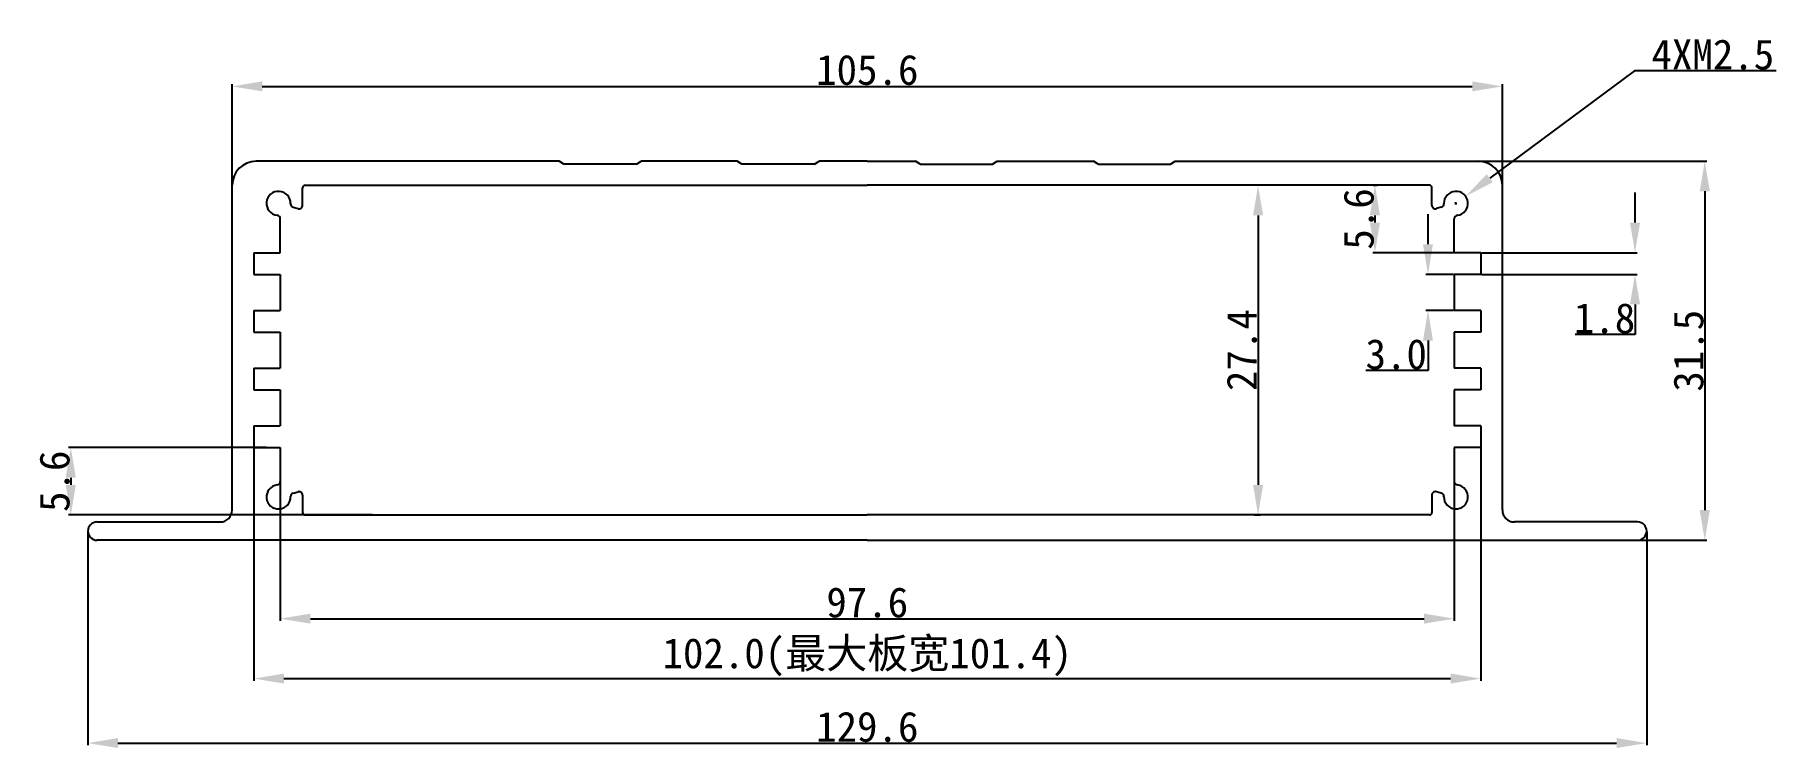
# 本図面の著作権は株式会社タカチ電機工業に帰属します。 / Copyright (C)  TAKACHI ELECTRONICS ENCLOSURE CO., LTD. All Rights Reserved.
# Model space of a CAD drawing. Header units: inches. Extents: x 329 to 474, y 7 to 66.
import ezdxf

# ---------------------------------------------------------------- set-up
doc = ezdxf.new("R2010")
doc.units = ezdxf.units.IN
doc.header["$MEASUREMENT"] = 0
doc.layers.get('Defpoints').update_dxf_attribs({"lineweight": 25})
doc.layers.add('1', color=30, linetype='Continuous')
doc.styles.get("Standard").update_dxf_attribs({"font": 'simhei.ttf'})
doc.dimstyles.get("Standard").update_dxf_attribs({"dimtxt": 2.5, "dimasz": 2.5, "dimexe": 0.18, "dimexo": 0.0625, "dimgap": 0.09, "dimtad": 1, "dimtoh": 1, "dimdec": 1, "dimzin": 0, "dimdsep": 46, "dimtxsty": 'Standard', "dimcen": 0.09, "dimadec": 0, "dimazin": 0, "dimtfac": 1, "dimtdec": 1, "dimtofl": 0, "dimtmove": 0, "dimatfit": 3, "dimfxl": 1, "dimtolj": 1, "dimtzin": 0, "dimarcsym": 0})

# ---------------------------------------------------------------- blocks, each defined once
blk = doc.blocks.new('*D85')
at = {"color": 0, "lineweight": -2}
for p, q in [((345.38, 49.35), (345.38, 62.35)), ((347.88, 62.17), (448.48, 62.17)), ((450.98, 51.03), (450.98, 62.35))]:
    blk.add_line(p, q, dxfattribs=at)
at = {"color": 0}
for points in [[(347.88, 62.59), (347.88, 61.76), (345.38, 62.17)], [(448.48, 62.59), (448.48, 61.76), (450.98, 62.17)]]:
    blk.add_solid(points, dxfattribs=at)
at = {"layer": 'Defpoints', "color": 0}
for p in [(450.98, 62.17), (450.98, 50.97), (345.38, 49.29)]:
    blk.add_point(p, dxfattribs=at)
at = {"color": 0, "insert": (398.18, 63.53), "char_height": 2.5, "attachment_point": 5}
blk.add_mtext('\\A1;105.6', dxfattribs=at)
blk = doc.blocks.new('*D86')
at = {"color": 0, "lineweight": -2}
for p, q in [((333.38, 25.14), (333.38, 7.41)), ((462.98, 25.14), (462.98, 7.41)), ((335.88, 7.59), (460.48, 7.59))]:
    blk.add_line(p, q, dxfattribs=at)
at = {"color": 0}
for points in [[(335.88, 8.01), (335.88, 7.18), (333.38, 7.59)], [(460.48, 8.01), (460.48, 7.18), (462.98, 7.59)]]:
    blk.add_solid(points, dxfattribs=at)
at = {"layer": 'Defpoints', "color": 0}
for p in [(333.38, 25.21), (462.98, 25.21), (462.98, 7.59)]:
    blk.add_point(p, dxfattribs=at)
at = {"color": 0, "insert": (398.18, 8.93), "char_height": 2.5, "attachment_point": 5}
blk.add_mtext('\\A1;129.6', dxfattribs=at)
blk = doc.blocks.new('*D88')
at = {"layer": '1', "color": 0, "lineweight": -2}
for p, q in [((347.18, 32.98), (347.18, 12.77)), ((449.18, 32.98), (449.18, 12.77)), ((349.68, 12.95), (446.68, 12.95))]:
    blk.add_line(p, q, dxfattribs=at)
at = {"layer": '1', "color": 0}
for points in [[(349.68, 13.37), (349.68, 12.54), (347.18, 12.95)], [(446.68, 13.37), (446.68, 12.54), (449.18, 12.95)]]:
    blk.add_solid(points, dxfattribs=at)
at = {"layer": 'Defpoints', "color": 0}
for p in [(347.18, 33.05), (449.18, 33.05), (449.18, 12.95)]:
    blk.add_point(p, dxfattribs=at)
at = {"layer": '1', "color": 0, "insert": (398.18, 14.73), "char_height": 2.5, "attachment_point": 5}
blk.add_mtext('\\A1;102.0(最大板宽101.4)', dxfattribs=at)
blk = doc.blocks.new('*D89')
at = {"color": 0, "lineweight": -2}
for p, q in [((349.38, 30.68), (349.38, 17.75)), ((446.98, 30.68), (446.98, 17.75)), ((351.88, 17.93), (444.48, 17.93))]:
    blk.add_line(p, q, dxfattribs=at)
at = {"color": 0}
for points in [[(351.88, 18.35), (351.88, 17.52), (349.38, 17.93)], [(444.48, 18.35), (444.48, 17.52), (446.98, 17.93)]]:
    blk.add_solid(points, dxfattribs=at)
at = {"layer": 'Defpoints', "color": 0}
for p in [(349.38, 30.74), (446.98, 30.74), (446.98, 17.93)]:
    blk.add_point(p, dxfattribs=at)
at = {"color": 0, "insert": (398.18, 19.27), "char_height": 2.5, "attachment_point": 5}
blk.add_mtext('\\A1;97.6', dxfattribs=at)
blk = doc.blocks.new('*D90')
at = {"color": 0, "lineweight": -2}
for p, q in [((445.95, 55.95), (467.99, 55.95)), ((467.81, 53.45), (467.81, 26.95)), ((455.74, 24.45), (467.99, 24.45))]:
    blk.add_line(p, q, dxfattribs=at)
at = {"color": 0}
for points in [[(467.39, 53.45), (468.23, 53.45), (467.81, 55.95)], [(467.39, 26.95), (468.23, 26.95), (467.81, 24.45)]]:
    blk.add_solid(points, dxfattribs=at)
at = {"layer": 'Defpoints', "color": 0}
for p in [(445.89, 55.95), (455.68, 24.45), (467.81, 24.45)]:
    blk.add_point(p, dxfattribs=at)
at = {"color": 0, "insert": (466.47, 40.2), "char_height": 2.5, "attachment_point": 5, "rotation": 90}
blk.add_mtext('\\A1;31.5', dxfattribs=at)
blk = doc.blocks.new('*D91')
at = {"color": 0, "lineweight": -2}
for p, q in [((431.24, 53.95), (430.49, 53.95)), ((430.67, 51.45), (430.67, 29.05)), ((430.38, 26.55), (430.85, 26.55))]:
    blk.add_line(p, q, dxfattribs=at)
at = {"color": 0}
for points in [[(430.26, 51.45), (431.09, 51.45), (430.67, 53.95)], [(430.26, 29.05), (431.09, 29.05), (430.67, 26.55)]]:
    blk.add_solid(points, dxfattribs=at)
at = {"layer": 'Defpoints', "color": 0}
for p in [(431.3, 53.95), (430.32, 26.55), (430.67, 26.55)]:
    blk.add_point(p, dxfattribs=at)
at = {"color": 0, "insert": (429.33, 40.25), "char_height": 2.5, "attachment_point": 5, "rotation": 90}
blk.add_mtext('\\A1;27.4', dxfattribs=at)
blk = doc.blocks.new('*D92')
at = {"color": 0, "lineweight": -2}
for p, q in [((440.24, 53.95), (440.57, 53.95)), ((440.39, 51.45), (440.39, 50.85)), ((448.02, 48.35), (440.21, 48.35))]:
    blk.add_line(p, q, dxfattribs=at)
at = {"color": 0}
for points in [[(439.97, 51.45), (440.81, 51.45), (440.39, 53.95)], [(439.97, 50.85), (440.81, 50.85), (440.39, 48.35)]]:
    blk.add_solid(points, dxfattribs=at)
at = {"layer": 'Defpoints', "color": 0}
for p in [(440.18, 53.95), (440.39, 48.35), (448.08, 48.35)]:
    blk.add_point(p, dxfattribs=at)
at = {"color": 0, "insert": (439.05, 51.15), "char_height": 2.5, "attachment_point": 5, "rotation": 90}
blk.add_mtext('\\A1;5.6', dxfattribs=at)
blk = doc.blocks.new('*D93')
at = {"color": 0, "lineweight": -2}
for p, q in [((462.01, 50.85), (462.01, 53.35)), ((449.24, 48.35), (462.19, 48.35)), ((449.24, 46.55), (462.19, 46.55)), ((462.01, 44.05), (462.01, 41.55)), ((462.01, 41.55), (457.03, 41.55))]:
    blk.add_line(p, q, dxfattribs=at)
at = {"color": 0}
for points in [[(461.59, 50.85), (462.43, 50.85), (462.01, 48.35)], [(461.59, 44.05), (462.43, 44.05), (462.01, 46.55)]]:
    blk.add_solid(points, dxfattribs=at)
at = {"layer": 'Defpoints', "color": 0}
for p in [(449.18, 48.35), (449.18, 46.55), (462.01, 46.55)]:
    blk.add_point(p, dxfattribs=at)
at = {"color": 0, "insert": (459.48, 42.89), "char_height": 2.5, "attachment_point": 5}
blk.add_mtext('\\A1;1.8', dxfattribs=at)
blk = doc.blocks.new('*D94')
at = {"color": 0, "lineweight": -2}
for p, q in [((444.8, 49.05), (444.8, 51.55)), ((446.92, 46.55), (444.62, 46.55)), ((446.92, 43.55), (444.62, 43.55)), ((444.8, 41.05), (444.8, 38.55)), ((444.8, 38.55), (439.62, 38.55))]:
    blk.add_line(p, q, dxfattribs=at)
at = {"color": 0}
for points in [[(444.38, 49.05), (445.21, 49.05), (444.8, 46.55)], [(444.38, 41.05), (445.21, 41.05), (444.8, 43.55)]]:
    blk.add_solid(points, dxfattribs=at)
at = {"layer": 'Defpoints', "color": 0}
for p in [(446.98, 46.55), (444.8, 43.55), (446.98, 43.55)]:
    blk.add_point(p, dxfattribs=at)
at = {"color": 0, "insert": (442.16, 39.9), "char_height": 2.5, "attachment_point": 5}
blk.add_mtext('\\A1;3.0', dxfattribs=at)
blk = doc.blocks.new('*D95')
at = {"color": 0, "lineweight": -2}
for p, q in [((461.96, 63.47), (449.93, 54.53)), ((473.75, 63.47), (461.96, 63.47)), ((447.03, 52.45), (447.21, 52.45)), ((447.12, 52.36), (447.12, 52.54))]:
    blk.add_line(p, q, dxfattribs=at)
at = {"color": 0}
blk.add_solid([(449.68, 54.87), (450.18, 54.2), (447.93, 53.04)], dxfattribs=at)
at = {"layer": 'Defpoints', "color": 0}
for p in [(447.93, 53.04), (446.32, 51.85)]:
    blk.add_point(p, dxfattribs=at)
at = {"color": 0, "insert": (468.48, 64.81), "char_height": 2.5, "attachment_point": 5}
blk.add_mtext('\\A1;{\\f@SimHei|b0|i0|c134|p49;4XM2.5}', dxfattribs=at)
blk = doc.blocks.new('*D96')
at = {"color": 0, "lineweight": -2}
for p, q in [((348.22, 32.15), (331.78, 32.15)), ((331.96, 29.65), (331.96, 29.05)), ((357.03, 26.55), (331.78, 26.55))]:
    blk.add_line(p, q, dxfattribs=at)
at = {"color": 0}
for points in [[(331.54, 29.65), (332.38, 29.65), (331.96, 32.15)], [(331.54, 29.05), (332.38, 29.05), (331.96, 26.55)]]:
    blk.add_solid(points, dxfattribs=at)
at = {"layer": 'Defpoints', "color": 0}
for p in [(348.28, 32.15), (331.96, 26.55), (357.09, 26.55)]:
    blk.add_point(p, dxfattribs=at)
at = {"color": 0, "insert": (330.62, 29.35), "char_height": 2.5, "attachment_point": 5, "rotation": 90}
blk.add_mtext('\\A1;5.6', dxfattribs=at)

msp = doc.modelspace()

# ---------------------------------------------------------------- linework, layer by layer
for p, q in [((372.57, 55.95), (347.38, 55.95)), ((372.96, 55.72), (372.57, 55.95)), ((378.98, 55.72), (372.96, 55.72)), ((378.98, 55.72), (379.37, 55.95)), ((387.37, 55.95), (379.37, 55.95)), ((387.76, 55.72), (387.37, 55.95)), ((393.79, 55.72), (387.76, 55.72)), ((393.79, 55.72), (394.18, 55.95)), ((398.18, 55.95), (394.18, 55.95)), ((398.18, 55.95), (402.18, 55.95)), ((402.57, 55.72), (402.18, 55.95)), ((402.57, 55.72), (408.59, 55.72)), ((408.59, 55.72), (408.98, 55.95)), ((408.98, 55.95), (416.98, 55.95)), ((417.38, 55.72), (416.98, 55.95)), ((417.38, 55.72), (423.4, 55.72)), ((423.4, 55.72), (423.79, 55.95)), ((423.79, 55.95), (448.98, 55.95)), ((345.38, 26.97), (345.38, 53.95)), ((351.23, 52.3), (351.23, 53.75)), ((351.43, 53.95), (398.18, 53.95)), ((444.92, 53.95), (398.18, 53.95)), ((445.12, 52.3), (445.12, 53.75)), ((450.98, 26.97), (450.98, 53.95)), ((349.38, 48.35), (349.38, 51.16)), ((350.45, 52.12), (350.86, 52.01)), ((445.9, 52.12), (445.5, 52.01)), ((446.98, 48.35), (446.98, 51.16)), ((347.18, 48.35), (349.38, 48.35)), ((347.18, 48.35), (347.18, 46.55)), ((449.18, 48.35), (446.98, 48.35)), ((449.18, 48.35), (449.18, 46.55)), ((347.18, 46.55), (349.38, 46.55)), ((349.38, 46.55), (349.38, 43.55)), ((449.18, 46.55), (446.98, 46.55)), ((446.98, 46.55), (446.98, 43.55)), ((347.18, 43.55), (349.38, 43.55)), ((347.18, 43.55), (347.18, 41.75)), ((449.18, 43.55), (446.98, 43.55)), ((449.18, 43.55), (449.18, 41.75)), ((347.18, 41.75), (349.38, 41.75)), ((349.38, 41.75), (349.38, 38.75)), ((449.18, 41.75), (446.98, 41.75)), ((446.98, 41.75), (446.98, 38.75)), ((347.18, 38.75), (349.38, 38.75)), ((347.18, 38.75), (347.18, 36.95)), ((449.18, 38.75), (446.98, 38.75)), ((449.18, 38.75), (449.18, 36.95)), ((347.18, 36.95), (349.38, 36.95)), ((349.38, 36.95), (349.38, 33.95)), ((449.18, 36.95), (446.98, 36.95)), ((446.98, 36.95), (446.98, 33.95)), ((347.18, 33.95), (349.38, 33.95)), ((347.18, 33.95), (347.18, 32.15)), ((449.18, 33.95), (446.98, 33.95)), ((449.18, 33.95), (449.18, 32.15)), ((347.18, 32.15), (349.38, 32.15)), ((349.38, 32.15), (349.38, 29.34)), ((446.98, 32.15), (446.98, 29.34)), ((449.18, 32.15), (446.98, 32.15)), ((350.45, 28.37), (350.86, 28.48)), ((351.23, 28.19), (351.23, 26.75)), ((445.12, 28.19), (445.12, 26.75)), ((445.9, 28.37), (445.5, 28.48)), ((351.43, 26.55), (398.18, 26.55)), ((444.92, 26.55), (398.18, 26.55)), ((334.13, 25.97), (344.38, 25.97)), ((462.23, 25.97), (451.98, 25.97)), ((398.18, 24.45), (334.13, 24.45)), ((398.18, 24.45), (462.23, 24.45))]:
    msp.add_line(p, q)
for centre, radius, start, end in [((347.38, 53.95), 2, 90, 180), ((448.98, 53.95), 2, 0, 90), ((351.43, 53.75), 0.2, 90, 180), ((444.92, 53.75), 0.2, 0, 90), ((349.23, 52.45), 1, 358.3424, 263.1693), ((350.53, 52.41), 0.3, 178.3424, 255), ((350.93, 52.3), 0.3, 255, 360), ((445.42, 52.3), 0.3, 180, 285), ((445.82, 52.41), 0.3, 285, 1.6576), ((447.12, 52.45), 1, 276.8307, 181.6576), ((349.08, 51.16), 0.3, 360, 83.1693), ((447.28, 51.16), 0.3, 96.8307, 180), ((349.23, 28.05), 1, 96.8307, 1.6576), ((349.08, 29.34), 0.3, 276.8307, 360), ((447.12, 28.05), 1, 178.3424, 83.1693), ((447.28, 29.34), 0.3, 180, 263.1693), ((350.53, 28.08), 0.3, 105, 181.6576), ((350.93, 28.19), 0.3, 360, 105), ((445.42, 28.19), 0.3, 75, 180), ((445.82, 28.08), 0.3, 358.3424, 75), ((344.38, 26.97), 1, 270, 360), ((351.43, 26.75), 0.2, 180, 270), ((444.92, 26.75), 0.2, 270, 0), ((451.98, 26.97), 1, 180, 270), ((334.14, 25.21), 0.76, 90.7166, 269.2834), ((462.22, 25.21), 0.76, 270.7166, 89.2834)]:
    msp.add_arc(centre, radius, start, end)

# ---------------------------------------------------------------- dimensions: what is measured, and where the dimension line sits
dim = msp.add_diameter_dim_2p(p1=(446.32, 51.85), p2=(447.93, 53.04), text='{\\f@SimHei|b0|i0|c134|p49;4XM2.5}', dimstyle='Standard')
dim.commit()
dim.dimension.update_dxf_attribs({"geometry": '*D95', "text_midpoint": (468.48, 63.47), "dimtype": 163})
for base, p1, p2, picture, middle in [((450.98, 62.17), (345.38, 49.29), (450.98, 50.97), '*D85', (398.18, 62.17)), ((446.98, 17.93), (349.38, 30.74), (446.98, 30.74), '*D89', (398.18, 17.93))]:
    dim = msp.add_linear_dim(base=base, p1=p1, p2=p2, dimstyle='Standard')
    dim.commit()
    dim.dimension.update_dxf_attribs({"geometry": picture, "text_midpoint": middle, "dimtype": 160})
for base, p1, p2, picture, middle in [((467.81, 24.45), (445.89, 55.95), (455.68, 24.45), '*D90', (467.81, 40.2)), ((430.67, 26.55), (431.3, 53.95), (430.32, 26.55), '*D91', (430.67, 40.25)), ((331.96, 26.55), (348.28, 32.15), (357.09, 26.55), '*D96', (331.96, 29.35))]:
    dim = msp.add_linear_dim(base=base, p1=p1, p2=p2, angle=90, dimstyle='Standard')
    dim.commit()
    dim.dimension.update_dxf_attribs({"geometry": picture, "text_midpoint": middle, "dimtype": 160})
for base, p1, p2, picture, middle in [((440.39, 48.35), (440.18, 53.95), (448.08, 48.35), '*D92', (439.05, 51.15)), ((462.01, 46.55), (449.18, 48.35), (449.18, 46.55), '*D93', (459.48, 42.89)), ((444.8, 43.55), (446.98, 46.55), (446.98, 43.55), '*D94', (442.16, 39.9))]:
    dim = msp.add_linear_dim(base=base, p1=p1, p2=p2, angle=90, dimstyle='Standard')
    dim.commit()
    dim.dimension.update_dxf_attribs({"geometry": picture, "text_midpoint": middle})
dim = msp.add_linear_dim(base=(462.98, 7.59), p1=(333.38, 25.21), p2=(462.98, 25.21), dimstyle='Standard')
dim.commit()
dim.dimension.update_dxf_attribs({"geometry": '*D86', "text_midpoint": (398.18, 8.93)})
at = {"layer": '1'}
dim = msp.add_linear_dim(base=(449.18, 12.95), p1=(347.18, 33.05), p2=(449.18, 33.05), text='<>(最大板宽101.4)', dimstyle='Standard', dxfattribs=at)
dim.commit()
dim.dimension.update_dxf_attribs({"geometry": '*D88', "text_midpoint": (398.18, 12.95), "dimtype": 160})

doc.saveas('drawing.dxf')
